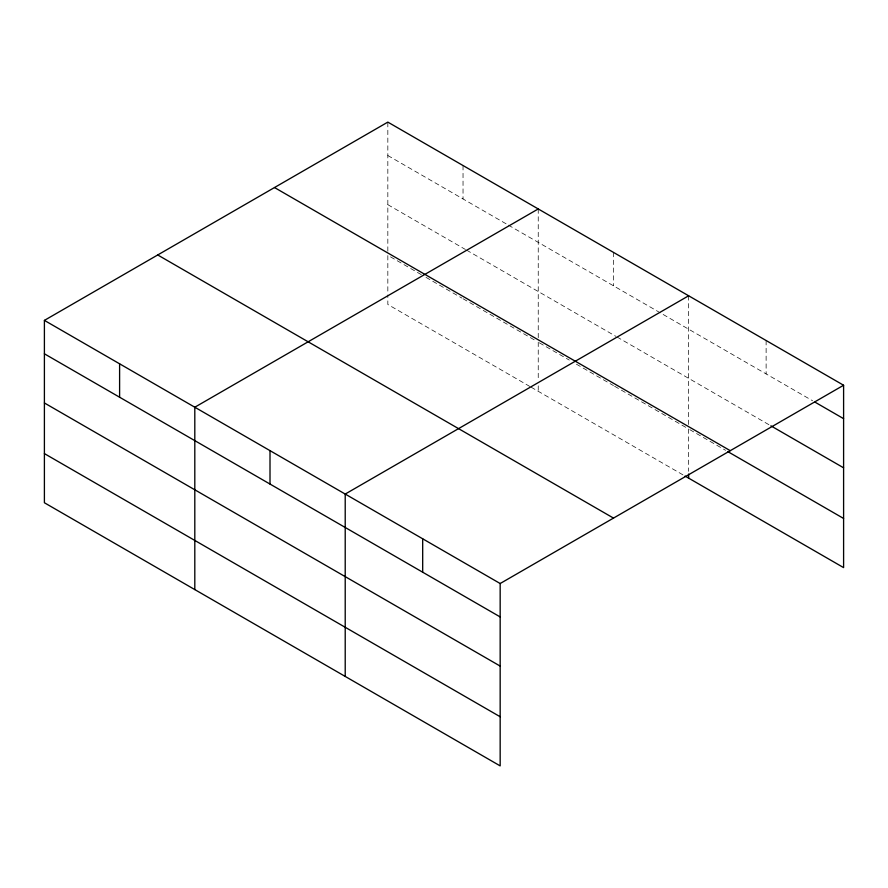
<?xml version="1.0" encoding="UTF-8"?>
<svg xmlns="http://www.w3.org/2000/svg" width="888" height="888" viewBox="0 0 888 888"><rect width="100%" height="100%" fill="white"/><g stroke="black" fill="none" stroke-linecap="round" stroke-linejoin="round"><path stroke-width="0.67" stroke-dasharray="4.44 3.33" d="M387.834 251.215L387.834 122.111M387.834 155.522L507.203 224.442M508.391 225.13L812.609 400.766M387.834 204.684L465.423 249.473M466.611 250.161L615.828 336.308M617.016 336.996L769.696 425.141M421.256 274.614L387.834 255.322L387.834 293.551M426.029 277.378L461.838 298.046M463.036 298.734L537.04 341.469M539.427 342.846L569.275 360.073M576.434 364.202L613.442 385.57M614.629 386.258L688.644 428.993L688.644 471.317M689.832 429.681L725.596 450.327M529.881 386.48L387.834 304.473L387.834 294.916M531.08 387.168L683.86 475.38M766.122 340.515L766.122 373.926M688.644 295.782L688.644 424.886M613.442 252.37L613.442 285.781M538.239 208.946L538.239 338.051M538.239 342.158L538.239 380.386M538.239 385.847L538.239 391.308M463.036 165.534L463.036 198.945"/><path stroke-width="1.33" d="M500.166 666.089L500.166 583.527L44.4 320.39L44.4 502.752L500.166 765.889L500.166 666.089L44.4 402.963M685.059 476.068L843.6 567.61L843.6 385.248L387.834 122.111L44.4 320.39M538.239 208.946L194.805 407.226L194.805 589.588M688.644 295.782L345.21 494.061L345.21 676.423M500.166 583.527L843.6 385.248M814.995 402.142L843.6 418.659M770.884 425.829L843.6 467.81M274.503 187.546L730.269 450.682M727.971 451.703L843.6 518.459M157.731 254.967L613.497 518.093M44.4 353.801L500.166 616.938M44.4 453.601L500.166 716.738M688.644 474.048L688.644 478.144M422.688 538.794L422.688 572.205M270.008 450.649L270.008 484.06M119.603 363.814L119.603 397.225"/></g></svg>
